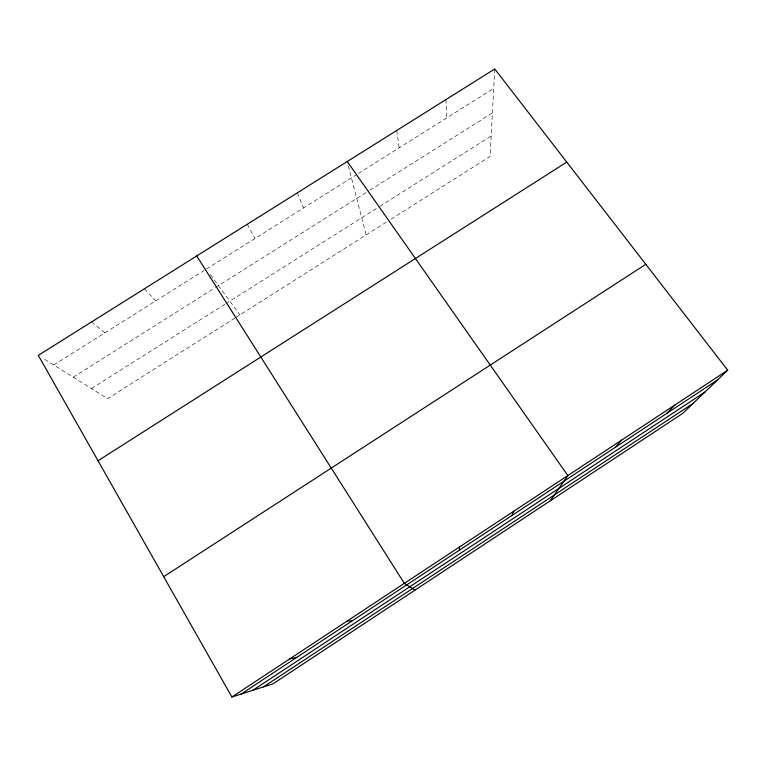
<?xml version="1.0" encoding="UTF-8"?>
<svg xmlns="http://www.w3.org/2000/svg" width="766" height="766" viewBox="0 0 766 766"><rect width="100%" height="100%" fill="white"/><g stroke="black" fill="none" stroke-linecap="round" stroke-linejoin="round"><path stroke-width="0.57" stroke-dasharray="3.83 2.87" d="M494.75 68.978L490.096 156.417L389.856 219.909M234.951 318.014L107.613 398.655L42.159 357.77M235.947 317.383L388.869 220.531M91.47 388.573L224.869 304.265M225.865 303.633L378.873 206.944M379.879 206.313L491.188 135.965M53.744 365.009L204.321 270.331M206.341 269.067L357.425 174.074M358.421 173.451L493.716 88.377M73.23 377.178L214.47 288.14M215.476 287.509L368.877 190.801M369.892 190.169L492.414 112.928M91.489 321.988L104.961 332.798M144.295 288.859L155.824 300.827M210.382 274.582L239.93 314.855M247.255 224.256L255.03 238.446M297.438 192.773L303.403 208.036M348.386 165.858L366.1 234.951M396.769 130.45L399.191 147.809M445.927 99.609L446.607 118.002"/><path stroke-width="1.15" d="M511.88 515.547L513.766 511.219M550.132 500.897L567.855 475.562L347.276 161.502M615.491 447.229L621.542 440.172M666.726 413.439L674.817 405.051M727.7 370.198L682.765 413.343L273.041 683.818L231.897 697.022L38.3 355.357L494.75 68.978L727.7 370.198L231.897 697.022M241.185 694.044L717.608 379.888M252.809 690.319L704.931 392.048M263.581 686.853L693.144 403.366M163.704 576.664L645.805 264.308M98.019 460.749L566.763 162.095M289.835 658.837L296.796 657.381M347.314 620.939L351.977 620.987M414.99 590.117L404.343 583.347L196.728 255.959M459.265 547.144L459.504 550.084"/></g></svg>
